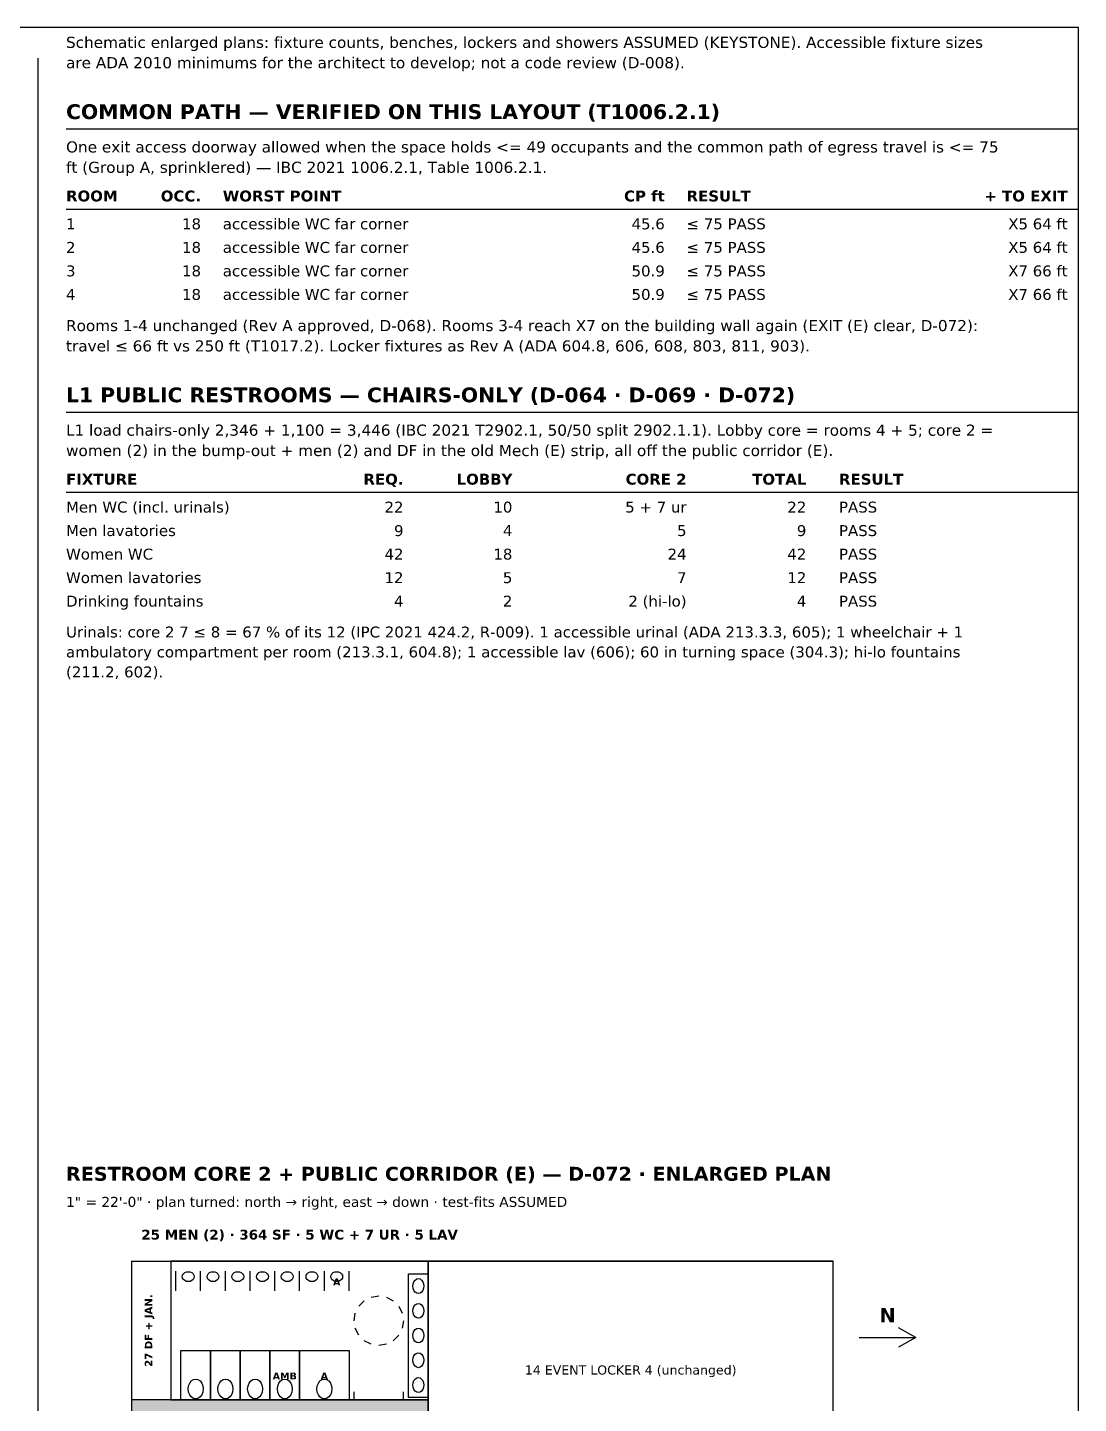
# Model space of a CAD drawing. Header units: inches. Extents: x 0.5 to 16.5, y 0.5 to 10.5.
# Drawn here: x 11.67 to 16.5, y 4.18 to 10.5 of the extents above; entities that cross this region are included whole.
import ezdxf
from ezdxf.enums import TextEntityAlignment as Align

# ---------------------------------------------------------------- set-up
doc = ezdxf.new("R2010")
doc.units = ezdxf.units.IN
doc.header["$MEASUREMENT"] = 0
for name, color, linetype in [('A-ANNO-DIMS', 7, 'Continuous'), ('A-ANNO-TEXT', 7, 'Continuous'), ('A-CLER-ADA', 7, 'Continuous'), ('A-WALL', 7, 'Continuous'), ('A-WALL-PRTN', 7, 'Continuous'), ('G-ANNO-TABL', 7, 'Continuous'), ('G-ANNO-TTLB', 7, 'Continuous'), ('P-FIXT', 7, 'Continuous')]:
    doc.layers.add(name, color=color, linetype=linetype)
doc.styles.add('KS-BOLD', font='DejaVuSans-Bold.ttf')
doc.styles.add('KS-REG', font='DejaVuSans.ttf')

msp = doc.modelspace()

# ---------------------------------------------------------------- hatches: boundary and pattern name
at = {"layer": 'A-ANNO-TEXT', "true_color": 0xe3f1e6}
msp.add_hatch(color=7, dxfattribs=at).paths.add_polyline_path([(12.15, 4.1973), (12.15, 3.8336), (13.5136, 3.8336), (13.5136, 4.1973)])

# ---------------------------------------------------------------- linework, layer by layer
at = {"layer": 'A-ANNO-DIMS'}
for p, q in [((15.7532, 4.4836), (15.6732, 4.5286)), ((15.4932, 4.4836), (15.7532, 4.4836)), ((15.7532, 4.4836), (15.6732, 4.4386))]:
    msp.add_line(p, q, dxfattribs=at)
at = {"layer": 'A-ANNO-TEXT'}
for p, q in [((11.72, 10.36), (11.72, 1.95)), ((11.85, 10.0346), (16.5, 10.0346)), ((11.85, 8.7339), (16.5, 8.7339))]:
    msp.add_line(p, q, dxfattribs=at)
at = {"layer": 'A-CLER-ADA'}
for p, q in [((13.1944, 4.6277), (13.2196, 4.6528)), ((13.2512, 4.669), (13.2864, 4.6745)), ((13.3215, 4.669), (13.3532, 4.6528)), ((13.3783, 4.6277), (13.3944, 4.596)), ((13.1727, 4.5609), (13.1783, 4.596)), ((13.4, 4.5609), (13.3944, 4.5258)), ((13.1944, 4.4941), (13.1783, 4.5258)), ((13.3783, 4.4941), (13.3532, 4.469)), ((13.2512, 4.4528), (13.2196, 4.469)), ((13.3215, 4.4528), (13.2864, 4.4473))]:
    msp.add_line(p, q, dxfattribs=at)
at = {"layer": 'A-WALL'}
for p, q in [((12.15, 4.8336), (15.3732, 4.8336)), ((12.15, 4.8336), (12.15, 4.1973)), ((12.15, 4.8336), (12.3318, 4.8336)), ((12.3318, 4.8336), (12.3318, 4.1973)), ((13.5136, 4.8336), (12.3318, 4.8336)), ((13.5136, 4.1973), (13.5136, 4.8336)), ((13.5136, 4.8336), (13.5136, 3.8336)), ((15.3732, 4.8336), (13.5136, 4.8336)), ((15.3732, 3.8336), (15.3732, 4.8336)), ((12.15, 4.1973), (12.15, 3.8336)), ((13.5136, 4.1973), (12.15, 4.1973)), ((12.3318, 4.1973), (13.5136, 4.1973)), ((12.3318, 4.1973), (13.5136, 4.1973)), ((13.1727, 4.1973), (13.1727, 4.2336)), ((13.4, 4.1973), (13.4, 4.2336)), ((13.5136, 3.8336), (13.5136, 4.1973)), ((13.5136, 4.1973), (13.5136, 3.8336))]:
    msp.add_line(p, q, dxfattribs=at)
at = {"layer": 'A-WALL-PRTN'}
for p, q in [((12.3545, 4.6973), (12.3545, 4.7882)), ((12.4682, 4.6973), (12.4682, 4.7882)), ((12.4682, 4.6973), (12.4682, 4.7882)), ((12.5818, 4.6973), (12.5818, 4.7882)), ((12.5818, 4.6973), (12.5818, 4.7882)), ((12.6955, 4.6973), (12.6955, 4.7882)), ((12.6955, 4.6973), (12.6955, 4.7882)), ((12.8091, 4.6973), (12.8091, 4.7882)), ((12.8091, 4.6973), (12.8091, 4.7882)), ((12.9227, 4.6973), (12.9227, 4.7882)), ((12.9227, 4.6973), (12.9227, 4.7882)), ((13.0364, 4.6973), (13.0364, 4.7882)), ((13.0364, 4.6973), (13.0364, 4.7882)), ((13.15, 4.6973), (13.15, 4.7882)), ((12.3773, 4.1973), (12.3773, 4.4245)), ((12.3773, 4.4245), (12.5136, 4.4245)), ((12.5136, 4.1973), (12.5136, 4.4245)), ((12.5136, 4.4245), (12.65, 4.4245)), ((12.5136, 4.4245), (12.5136, 4.1973)), ((12.65, 4.1973), (12.65, 4.4245)), ((12.65, 4.4245), (12.7864, 4.4245)), ((12.65, 4.4245), (12.65, 4.1973)), ((12.7864, 4.1973), (12.7864, 4.4245)), ((12.7864, 4.4245), (12.9227, 4.4245)), ((12.7864, 4.4245), (12.7864, 4.1973)), ((12.9227, 4.1973), (12.9227, 4.4245)), ((12.9227, 4.4245), (13.15, 4.4245)), ((12.9227, 4.4245), (12.9227, 4.1973)), ((13.15, 4.4245), (13.15, 4.1973)), ((12.5136, 4.1973), (12.3773, 4.1973)), ((12.65, 4.1973), (12.5136, 4.1973)), ((12.7864, 4.1973), (12.65, 4.1973)), ((12.9227, 4.1973), (12.7864, 4.1973)), ((13.15, 4.1973), (12.9227, 4.1973))]:
    msp.add_line(p, q, dxfattribs=at)
at = {"layer": 'G-ANNO-TABL'}
for p, q in [((11.85, 9.6662), (16.5, 9.6662)), ((11.85, 8.3655), (16.5, 8.3655))]:
    msp.add_line(p, q, dxfattribs=at)
at = {"layer": 'G-ANNO-TTLB'}
msp.add_lwpolyline([(0.5, 0.5), (16.5, 0.5), (16.5, 10.5), (0.5, 10.5)], close=True, dxfattribs=at)
at = {"layer": 'P-FIXT'}
for p, q in [((12.3841, 4.7632), (12.3854, 4.7702)), ((12.3854, 4.7562), (12.3841, 4.7632)), ((12.3854, 4.7702), (12.3893, 4.7765)), ((12.3893, 4.7498), (12.3854, 4.7562)), ((12.3893, 4.7765), (12.3953, 4.7816)), ((12.3953, 4.7448), (12.3893, 4.7498)), ((12.3953, 4.7816), (12.4029, 4.7848)), ((12.4029, 4.7416), (12.3953, 4.7448)), ((12.4029, 4.7848), (12.4114, 4.7859)), ((12.4114, 4.7405), (12.4029, 4.7416)), ((12.4114, 4.7859), (12.4198, 4.7848)), ((12.4198, 4.7416), (12.4114, 4.7405)), ((12.4198, 4.7848), (12.4274, 4.7816)), ((12.4274, 4.7448), (12.4198, 4.7416)), ((12.4274, 4.7816), (12.4334, 4.7765)), ((12.4334, 4.7498), (12.4274, 4.7448)), ((12.4334, 4.7765), (12.4373, 4.7702)), ((12.4373, 4.7562), (12.4334, 4.7498)), ((12.4373, 4.7702), (12.4386, 4.7632)), ((12.4386, 4.7632), (12.4373, 4.7562)), ((12.4977, 4.7632), (12.4991, 4.7702)), ((12.4991, 4.7562), (12.4977, 4.7632)), ((12.4991, 4.7702), (12.5029, 4.7765)), ((12.5029, 4.7498), (12.4991, 4.7562)), ((12.5029, 4.7765), (12.509, 4.7816)), ((12.509, 4.7448), (12.5029, 4.7498)), ((12.509, 4.7816), (12.5166, 4.7848)), ((12.5166, 4.7416), (12.509, 4.7448)), ((12.5166, 4.7848), (12.525, 4.7859)), ((12.525, 4.7405), (12.5166, 4.7416)), ((12.525, 4.7859), (12.5334, 4.7848)), ((12.5334, 4.7416), (12.525, 4.7405)), ((12.5334, 4.7848), (12.541, 4.7816)), ((12.541, 4.7448), (12.5334, 4.7416)), ((12.541, 4.7816), (12.5471, 4.7765)), ((12.5471, 4.7498), (12.541, 4.7448)), ((12.5471, 4.7765), (12.5509, 4.7702)), ((12.5509, 4.7562), (12.5471, 4.7498)), ((12.5509, 4.7702), (12.5523, 4.7632)), ((12.5523, 4.7632), (12.5509, 4.7562)), ((12.6114, 4.7632), (12.6127, 4.7702)), ((12.6127, 4.7562), (12.6114, 4.7632)), ((12.6127, 4.7702), (12.6166, 4.7765)), ((12.6166, 4.7498), (12.6127, 4.7562)), ((12.6166, 4.7765), (12.6226, 4.7816)), ((12.6226, 4.7448), (12.6166, 4.7498)), ((12.6226, 4.7816), (12.6302, 4.7848)), ((12.6302, 4.7416), (12.6226, 4.7448)), ((12.6302, 4.7848), (12.6386, 4.7859)), ((12.6386, 4.7405), (12.6302, 4.7416)), ((12.6386, 4.7859), (12.6471, 4.7848)), ((12.6471, 4.7416), (12.6386, 4.7405)), ((12.6471, 4.7848), (12.6547, 4.7816)), ((12.6547, 4.7448), (12.6471, 4.7416)), ((12.6547, 4.7816), (12.6607, 4.7765)), ((12.6607, 4.7498), (12.6547, 4.7448)), ((12.6607, 4.7765), (12.6646, 4.7702)), ((12.6646, 4.7562), (12.6607, 4.7498)), ((12.6646, 4.7702), (12.6659, 4.7632)), ((12.6659, 4.7632), (12.6646, 4.7562)), ((12.725, 4.7632), (12.7263, 4.7702)), ((12.7263, 4.7562), (12.725, 4.7632)), ((12.7263, 4.7702), (12.7302, 4.7765)), ((12.7302, 4.7498), (12.7263, 4.7562)), ((12.7302, 4.7765), (12.7362, 4.7816)), ((12.7362, 4.7448), (12.7302, 4.7498)), ((12.7362, 4.7816), (12.7438, 4.7848)), ((12.7438, 4.7416), (12.7362, 4.7448)), ((12.7438, 4.7848), (12.7523, 4.7859)), ((12.7523, 4.7405), (12.7438, 4.7416)), ((12.7523, 4.7859), (12.7607, 4.7848)), ((12.7607, 4.7416), (12.7523, 4.7405)), ((12.7607, 4.7848), (12.7683, 4.7816)), ((12.7683, 4.7448), (12.7607, 4.7416)), ((12.7683, 4.7816), (12.7743, 4.7765)), ((12.7743, 4.7498), (12.7683, 4.7448)), ((12.7743, 4.7765), (12.7782, 4.7702)), ((12.7782, 4.7562), (12.7743, 4.7498)), ((12.7782, 4.7702), (12.7795, 4.7632)), ((12.7795, 4.7632), (12.7782, 4.7562)), ((12.8386, 4.7632), (12.84, 4.7702)), ((12.84, 4.7562), (12.8386, 4.7632)), ((12.84, 4.7702), (12.8438, 4.7765)), ((12.8438, 4.7498), (12.84, 4.7562)), ((12.8438, 4.7765), (12.8499, 4.7816)), ((12.8499, 4.7448), (12.8438, 4.7498)), ((12.8499, 4.7816), (12.8575, 4.7848)), ((12.8575, 4.7416), (12.8499, 4.7448)), ((12.8575, 4.7848), (12.8659, 4.7859)), ((12.8659, 4.7405), (12.8575, 4.7416)), ((12.8659, 4.7859), (12.8743, 4.7848)), ((12.8743, 4.7416), (12.8659, 4.7405)), ((12.8743, 4.7848), (12.8819, 4.7816)), ((12.8819, 4.7448), (12.8743, 4.7416)), ((12.8819, 4.7816), (12.888, 4.7765)), ((12.888, 4.7498), (12.8819, 4.7448)), ((12.888, 4.7765), (12.8918, 4.7702)), ((12.8918, 4.7562), (12.888, 4.7498)), ((12.8918, 4.7702), (12.8932, 4.7632)), ((12.8932, 4.7632), (12.8918, 4.7562)), ((12.9523, 4.7632), (12.9536, 4.7702)), ((12.9536, 4.7562), (12.9523, 4.7632)), ((12.9536, 4.7702), (12.9575, 4.7765)), ((12.9575, 4.7498), (12.9536, 4.7562)), ((12.9575, 4.7765), (12.9635, 4.7816)), ((12.9635, 4.7448), (12.9575, 4.7498)), ((12.9635, 4.7816), (12.9711, 4.7848)), ((12.9711, 4.7416), (12.9635, 4.7448)), ((12.9711, 4.7848), (12.9795, 4.7859)), ((12.9795, 4.7405), (12.9711, 4.7416)), ((12.9795, 4.7859), (12.988, 4.7848)), ((12.988, 4.7416), (12.9795, 4.7405)), ((12.988, 4.7848), (12.9956, 4.7816)), ((12.9956, 4.7448), (12.988, 4.7416)), ((12.9956, 4.7816), (13.0016, 4.7765)), ((13.0016, 4.7498), (12.9956, 4.7448)), ((13.0016, 4.7765), (13.0055, 4.7702)), ((13.0055, 4.7562), (13.0016, 4.7498)), ((13.0055, 4.7702), (13.0068, 4.7632)), ((13.0068, 4.7632), (13.0055, 4.7562)), ((13.0659, 4.7632), (13.0672, 4.7702)), ((13.0672, 4.7562), (13.0659, 4.7632)), ((13.0672, 4.7702), (13.0711, 4.7765)), ((13.0711, 4.7498), (13.0672, 4.7562)), ((13.0711, 4.7765), (13.0772, 4.7816)), ((13.0772, 4.7448), (13.0711, 4.7498)), ((13.0772, 4.7816), (13.0848, 4.7848)), ((13.0848, 4.7416), (13.0772, 4.7448)), ((13.0848, 4.7848), (13.0932, 4.7859)), ((13.0932, 4.7405), (13.0848, 4.7416)), ((13.0932, 4.7859), (13.1016, 4.7848)), ((13.1016, 4.7416), (13.0932, 4.7405)), ((13.1016, 4.7848), (13.1092, 4.7816)), ((13.1092, 4.7448), (13.1016, 4.7416)), ((13.1092, 4.7816), (13.1152, 4.7765)), ((13.1152, 4.7498), (13.1092, 4.7448)), ((13.1152, 4.7765), (13.1191, 4.7702)), ((13.1191, 4.7562), (13.1152, 4.7498)), ((13.1191, 4.7702), (13.1205, 4.7632)), ((13.1205, 4.7632), (13.1191, 4.7562)), ((13.4227, 4.2086), (13.4227, 4.7768)), ((13.4227, 4.7768), (13.5136, 4.7768)), ((13.4444, 4.7305), (13.448, 4.74)), ((13.448, 4.74), (13.4535, 4.7476)), ((13.4535, 4.7476), (13.4605, 4.7524)), ((13.4605, 4.7524), (13.4682, 4.7541)), ((13.4682, 4.7541), (13.4759, 4.7524)), ((13.4759, 4.7524), (13.4829, 4.7476)), ((13.4829, 4.7476), (13.4884, 4.74)), ((13.4884, 4.74), (13.492, 4.7305)), ((13.5136, 4.7768), (13.5136, 4.2086)), ((13.4432, 4.72), (13.4444, 4.7305)), ((13.4444, 4.7095), (13.4432, 4.72)), ((13.448, 4.7), (13.4444, 4.7095)), ((13.4535, 4.6924), (13.448, 4.7)), ((13.4605, 4.6876), (13.4535, 4.6924)), ((13.4682, 4.6859), (13.4605, 4.6876)), ((13.4759, 4.6876), (13.4682, 4.6859)), ((13.4829, 4.6924), (13.4759, 4.6876)), ((13.4884, 4.7), (13.4829, 4.6924)), ((13.492, 4.7095), (13.4884, 4.7)), ((13.492, 4.7305), (13.4932, 4.72)), ((13.4932, 4.72), (13.492, 4.7095)), ((13.4432, 4.6064), (13.4444, 4.6169)), ((13.4444, 4.6169), (13.448, 4.6264)), ((13.448, 4.6264), (13.4535, 4.6339)), ((13.4535, 4.6339), (13.4605, 4.6388)), ((13.4605, 4.6388), (13.4682, 4.6405)), ((13.4682, 4.6405), (13.4759, 4.6388)), ((13.4759, 4.6388), (13.4829, 4.6339)), ((13.4829, 4.6339), (13.4884, 4.6264)), ((13.4884, 4.6264), (13.492, 4.6169)), ((13.492, 4.6169), (13.4932, 4.6064)), ((13.4444, 4.5958), (13.4432, 4.6064)), ((13.448, 4.5863), (13.4444, 4.5958)), ((13.4535, 4.5788), (13.448, 4.5863)), ((13.4605, 4.5739), (13.4535, 4.5788)), ((13.4682, 4.5723), (13.4605, 4.5739)), ((13.4759, 4.5739), (13.4682, 4.5723)), ((13.4829, 4.5788), (13.4759, 4.5739)), ((13.4884, 4.5863), (13.4829, 4.5788)), ((13.492, 4.5958), (13.4884, 4.5863)), ((13.4932, 4.6064), (13.492, 4.5958)), ((13.4432, 4.4927), (13.4444, 4.5033)), ((13.4444, 4.4822), (13.4432, 4.4927)), ((13.4444, 4.5033), (13.448, 4.5128)), ((13.448, 4.5128), (13.4535, 4.5203)), ((13.4535, 4.5203), (13.4605, 4.5251)), ((13.4605, 4.5251), (13.4682, 4.5268)), ((13.4682, 4.5268), (13.4759, 4.5251)), ((13.4759, 4.5251), (13.4829, 4.5203)), ((13.4829, 4.5203), (13.4884, 4.5128)), ((13.4884, 4.5128), (13.492, 4.5033)), ((13.492, 4.5033), (13.4932, 4.4927)), ((13.4932, 4.4927), (13.492, 4.4822)), ((13.448, 4.4727), (13.4444, 4.4822)), ((13.4535, 4.4651), (13.448, 4.4727)), ((13.4605, 4.4603), (13.4535, 4.4651)), ((13.4682, 4.4586), (13.4605, 4.4603)), ((13.4759, 4.4603), (13.4682, 4.4586)), ((13.4829, 4.4651), (13.4759, 4.4603)), ((13.4884, 4.4727), (13.4829, 4.4651)), ((13.492, 4.4822), (13.4884, 4.4727)), ((13.4432, 4.3791), (13.4444, 4.3896)), ((13.4444, 4.3686), (13.4432, 4.3791)), ((13.4444, 4.3896), (13.448, 4.3991)), ((13.448, 4.3591), (13.4444, 4.3686)), ((13.448, 4.3991), (13.4535, 4.4067)), ((13.4535, 4.4067), (13.4605, 4.4115)), ((13.4605, 4.4115), (13.4682, 4.4132)), ((13.4682, 4.4132), (13.4759, 4.4115)), ((13.4759, 4.4115), (13.4829, 4.4067)), ((13.4829, 4.4067), (13.4884, 4.3991)), ((13.4884, 4.3991), (13.492, 4.3896)), ((13.492, 4.3686), (13.4884, 4.3591)), ((13.492, 4.3896), (13.4932, 4.3791)), ((13.4932, 4.3791), (13.492, 4.3686)), ((13.4535, 4.3515), (13.448, 4.3591)), ((13.4605, 4.3467), (13.4535, 4.3515)), ((13.4535, 4.293), (13.4605, 4.2979)), ((13.4682, 4.345), (13.4605, 4.3467)), ((13.4605, 4.2979), (13.4682, 4.2995)), ((13.4759, 4.3467), (13.4682, 4.345)), ((13.4682, 4.2995), (13.4759, 4.2979)), ((13.4829, 4.3515), (13.4759, 4.3467)), ((13.4759, 4.2979), (13.4829, 4.293)), ((13.4884, 4.3591), (13.4829, 4.3515)), ((12.4114, 4.2473), (12.413, 4.2613)), ((12.413, 4.2332), (12.4114, 4.2473)), ((12.413, 4.2613), (12.4179, 4.274)), ((12.4179, 4.274), (12.4254, 4.284)), ((12.4254, 4.284), (12.4349, 4.2905)), ((12.4349, 4.2905), (12.4455, 4.2927)), ((12.4455, 4.2927), (12.456, 4.2905)), ((12.456, 4.2905), (12.4655, 4.284)), ((12.4655, 4.284), (12.473, 4.274)), ((12.473, 4.274), (12.4779, 4.2613)), ((12.4779, 4.2613), (12.4795, 4.2473)), ((12.4795, 4.2473), (12.4779, 4.2332)), ((12.5477, 4.2473), (12.5494, 4.2613)), ((12.5494, 4.2332), (12.5477, 4.2473)), ((12.5494, 4.2613), (12.5542, 4.274)), ((12.5542, 4.274), (12.5618, 4.284)), ((12.5618, 4.284), (12.5713, 4.2905)), ((12.5713, 4.2905), (12.5818, 4.2927)), ((12.5818, 4.2927), (12.5924, 4.2905)), ((12.5924, 4.2905), (12.6019, 4.284)), ((12.6019, 4.284), (12.6094, 4.274)), ((12.6094, 4.274), (12.6142, 4.2613)), ((12.6142, 4.2613), (12.6159, 4.2473)), ((12.6159, 4.2473), (12.6142, 4.2332)), ((12.6841, 4.2473), (12.6858, 4.2613)), ((12.6858, 4.2332), (12.6841, 4.2473)), ((12.6858, 4.2613), (12.6906, 4.274)), ((12.6906, 4.274), (12.6981, 4.284)), ((12.6981, 4.284), (12.7076, 4.2905)), ((12.7076, 4.2905), (12.7182, 4.2927)), ((12.7182, 4.2927), (12.7287, 4.2905)), ((12.7287, 4.2905), (12.7382, 4.284)), ((12.7382, 4.284), (12.7458, 4.274)), ((12.7458, 4.274), (12.7506, 4.2613)), ((12.7506, 4.2613), (12.7523, 4.2473)), ((12.7523, 4.2473), (12.7506, 4.2332)), ((12.8205, 4.2473), (12.8221, 4.2613)), ((12.8221, 4.2332), (12.8205, 4.2473)), ((12.8221, 4.2613), (12.827, 4.274)), ((12.827, 4.274), (12.8345, 4.284)), ((12.8345, 4.284), (12.844, 4.2905)), ((12.844, 4.2905), (12.8545, 4.2927)), ((12.8545, 4.2927), (12.8651, 4.2905)), ((12.8651, 4.2905), (12.8746, 4.284)), ((12.8746, 4.284), (12.8821, 4.274)), ((12.8821, 4.274), (12.887, 4.2613)), ((12.887, 4.2613), (12.8886, 4.2473)), ((12.8886, 4.2473), (12.887, 4.2332)), ((13.0023, 4.2473), (13.0039, 4.2613)), ((13.0039, 4.2332), (13.0023, 4.2473)), ((13.0039, 4.2613), (13.0088, 4.274)), ((13.0088, 4.274), (13.0163, 4.284)), ((13.0163, 4.284), (13.0258, 4.2905)), ((13.0258, 4.2905), (13.0364, 4.2927)), ((13.0364, 4.2927), (13.0469, 4.2905)), ((13.0469, 4.2905), (13.0564, 4.284)), ((13.0564, 4.284), (13.0639, 4.274)), ((13.0639, 4.274), (13.0688, 4.2613)), ((13.0688, 4.2613), (13.0705, 4.2473)), ((13.0705, 4.2473), (13.0688, 4.2332)), ((13.4432, 4.2655), (13.4444, 4.276)), ((13.4444, 4.2549), (13.4432, 4.2655)), ((13.4444, 4.276), (13.448, 4.2855)), ((13.448, 4.2454), (13.4444, 4.2549)), ((13.448, 4.2855), (13.4535, 4.293)), ((13.4535, 4.2379), (13.448, 4.2454)), ((13.4605, 4.233), (13.4535, 4.2379)), ((13.4829, 4.2379), (13.4759, 4.233)), ((13.4829, 4.293), (13.4884, 4.2855)), ((13.4884, 4.2454), (13.4829, 4.2379)), ((13.4884, 4.2855), (13.492, 4.276)), ((13.492, 4.2549), (13.4884, 4.2454)), ((13.492, 4.276), (13.4932, 4.2655)), ((13.4932, 4.2655), (13.492, 4.2549)), ((12.4179, 4.2206), (12.413, 4.2332)), ((12.4254, 4.2105), (12.4179, 4.2206)), ((12.4349, 4.204), (12.4254, 4.2105)), ((12.4455, 4.2018), (12.4349, 4.204)), ((12.456, 4.204), (12.4455, 4.2018)), ((12.4655, 4.2105), (12.456, 4.204)), ((12.473, 4.2206), (12.4655, 4.2105)), ((12.4779, 4.2332), (12.473, 4.2206)), ((12.5542, 4.2206), (12.5494, 4.2332)), ((12.5618, 4.2105), (12.5542, 4.2206)), ((12.5713, 4.204), (12.5618, 4.2105)), ((12.5818, 4.2018), (12.5713, 4.204)), ((12.5924, 4.204), (12.5818, 4.2018)), ((12.6019, 4.2105), (12.5924, 4.204)), ((12.6094, 4.2206), (12.6019, 4.2105)), ((12.6142, 4.2332), (12.6094, 4.2206)), ((12.6906, 4.2206), (12.6858, 4.2332)), ((12.6981, 4.2105), (12.6906, 4.2206)), ((12.7076, 4.204), (12.6981, 4.2105)), ((12.7182, 4.2018), (12.7076, 4.204)), ((12.7287, 4.204), (12.7182, 4.2018)), ((12.7382, 4.2105), (12.7287, 4.204)), ((12.7458, 4.2206), (12.7382, 4.2105)), ((12.7506, 4.2332), (12.7458, 4.2206)), ((12.827, 4.2206), (12.8221, 4.2332)), ((12.8345, 4.2105), (12.827, 4.2206)), ((12.844, 4.204), (12.8345, 4.2105)), ((12.8545, 4.2018), (12.844, 4.204)), ((12.8651, 4.204), (12.8545, 4.2018)), ((12.8746, 4.2105), (12.8651, 4.204)), ((12.8821, 4.2206), (12.8746, 4.2105)), ((12.887, 4.2332), (12.8821, 4.2206)), ((13.0088, 4.2206), (13.0039, 4.2332)), ((13.0163, 4.2105), (13.0088, 4.2206)), ((13.0258, 4.204), (13.0163, 4.2105)), ((13.0364, 4.2018), (13.0258, 4.204)), ((13.0469, 4.204), (13.0364, 4.2018)), ((13.0564, 4.2105), (13.0469, 4.204)), ((13.0639, 4.2206), (13.0564, 4.2105)), ((13.0688, 4.2332), (13.0639, 4.2206)), ((13.5136, 4.2086), (13.4227, 4.2086)), ((13.4682, 4.2314), (13.4605, 4.233)), ((13.4759, 4.233), (13.4682, 4.2314))]:
    msp.add_line(p, q, dxfattribs=at)

# ---------------------------------------------------------------- texts
at = {"layer": 'A-ANNO-DIMS', "style": 'KS-BOLD'}
msp.add_text('N', height=0.065, dxfattribs=at).set_placement((15.6232, 4.5536), align=Align.CENTER)
at = {"layer": 'A-ANNO-TEXT'}
for s, height, style, p in [('Schematic enlarged plans: fixture counts, benches, lockers and showers ASSUMED (KEYSTONE). Accessible fixture sizes', 0.051, 'KS-REG', (11.85, 10.4065)), ('are ADA 2010 minimums for the architect to develop; not a code review (D-008).', 0.051, 'KS-REG', (11.85, 10.313)), ('COMMON PATH — VERIFIED ON THIS LAYOUT (T1006.2.1)', 0.068, 'KS-BOLD', (11.85, 10.0796)), ('One exit access doorway allowed when the space holds <= 49 occupants and the common path of egress travel is <= 75', 0.051, 'KS-REG', (11.85, 9.9261)), ('ft (Group A, sprinklered) — IBC 2021 1006.2.1, Table 1006.2.1.', 0.051, 'KS-REG', (11.85, 9.8326)), ('Rooms 1-4 unchanged (Rev A approved, D-068). Rooms 3-4 reach X7 on the building wall again (EXIT (E) clear, D-072):', 0.051, 'KS-REG', (11.85, 9.1057)), ('travel ≤ 66 ft vs 250 ft (T1017.2). Locker fixtures as Rev A (ADA 604.8, 606, 608, 803, 811, 903).', 0.051, 'KS-REG', (11.85, 9.0122)), ('L1 PUBLIC RESTROOMS — CHAIRS-ONLY (D-064 · D-069 · D-072)', 0.068, 'KS-BOLD', (11.85, 8.7789)), ('L1 load chairs-only 2,346 + 1,100 = 3,446 (IBC 2021 T2902.1, 50/50 split 2902.1.1). Lobby core = rooms 4 + 5; core 2 =', 0.051, 'KS-REG', (11.85, 8.6254)), ('women (2) in the bump-out + men (2) and DF in the old Mech (E) strip, all off the public corridor (E).', 0.051, 'KS-REG', (11.85, 8.5319)), ('Urinals: core 2 7 ≤ 8 = 67 % of its 12 (IPC 2021 424.2, R-009). 1 accessible urinal (ADA 213.3.3, 605); 1 wheelchair + 1', 0.05, 'KS-REG', (11.85, 7.6988)), ('ambulatory compartment per room (213.3.1, 604.8); 1 accessible lav (606); 60 in turning space (304.3); hi-lo fountains', 0.05, 'KS-REG', (11.85, 7.6072)), ('(211.2, 602).', 0.05, 'KS-REG', (11.85, 7.5155)), ('RESTROOM CORE 2 + PUBLIC CORRIDOR (E) — D-072 · ENLARGED PLAN', 0.064, 'KS-BOLD', (11.85, 5.2036)), ('1" = 22\'-0" · plan turned: north → right, east → down · test-fits ASSUMED', 0.046, 'KS-REG', (11.85, 5.0836))]:
    msp.add_text(s, height=height, dxfattribs=dict(at, style=style)).set_placement(p)
for s, height, style, p in [('25 MEN (2) · 364 SF · 5 WC + 7 UR · 5 LAV', 0.045, 'KS-BOLD', (12.9227, 4.9336)), ('A', 0.032, 'KS-BOLD', (13.0932, 4.7227)), ('AMB', 0.032, 'KS-BOLD', (12.8545, 4.2909)), ('A', 0.032, 'KS-BOLD', (13.0364, 4.2909)), ('14 EVENT LOCKER 4 (unchanged)', 0.042, 'KS-REG', (14.4434, 4.3136))]:
    msp.add_text(s, height=height, dxfattribs=dict(at, style=style)).set_placement(p, align=Align.CENTER)
at = {"layer": 'A-ANNO-TEXT', "style": 'KS-BOLD'}
msp.add_text('27 DF + JAN.', height=0.034, rotation=90, dxfattribs=at).set_placement((12.2459, 4.5155), align=Align.CENTER)
at = {"layer": 'G-ANNO-TABL'}
for s, style, p in [('ROOM', 'KS-BOLD', (11.85, 9.7012)), ('WORST POINT', 'KS-BOLD', (12.57, 9.7012)), ('RESULT', 'KS-BOLD', (14.7, 9.7012)), ('1', 'KS-REG', (11.85, 9.5732)), ('accessible WC far corner', 'KS-REG', (12.57, 9.5732)), ('≤ 75 PASS', 'KS-REG', (14.7, 9.5732)), ('2', 'KS-REG', (11.85, 9.4652)), ('accessible WC far corner', 'KS-REG', (12.57, 9.4652)), ('≤ 75 PASS', 'KS-REG', (14.7, 9.4652)), ('3', 'KS-REG', (11.85, 9.3572)), ('accessible WC far corner', 'KS-REG', (12.57, 9.3572)), ('≤ 75 PASS', 'KS-REG', (14.7, 9.3572)), ('4', 'KS-REG', (11.85, 9.2492)), ('accessible WC far corner', 'KS-REG', (12.57, 9.2492)), ('≤ 75 PASS', 'KS-REG', (14.7, 9.2492)), ('FIXTURE', 'KS-BOLD', (11.85, 8.4005)), ('RESULT', 'KS-BOLD', (15.4, 8.4005)), ('Men WC (incl. urinals)', 'KS-REG', (11.85, 8.2725)), ('PASS', 'KS-REG', (15.4, 8.2725)), ('Men lavatories', 'KS-REG', (11.85, 8.1645)), ('PASS', 'KS-REG', (15.4, 8.1645)), ('Women WC', 'KS-REG', (11.85, 8.0565)), ('PASS', 'KS-REG', (15.4, 8.0565)), ('Women lavatories', 'KS-REG', (11.85, 7.9485)), ('PASS', 'KS-REG', (15.4, 7.9485)), ('Drinking fountains', 'KS-REG', (11.85, 7.8405)), ('PASS', 'KS-REG', (15.4, 7.8405))]:
    msp.add_text(s, height=0.05, dxfattribs=dict(at, style=style)).set_placement(p)
for s, style, p in [('OCC.', 'KS-BOLD', (12.47, 9.7012)), ('CP ft', 'KS-BOLD', (14.6, 9.7012)), ('+ TO EXIT', 'KS-BOLD', (16.45, 9.7012)), ('18', 'KS-REG', (12.47, 9.5732)), ('45.6', 'KS-REG', (14.6, 9.5732)), ('X5 64 ft', 'KS-REG', (16.45, 9.5732)), ('18', 'KS-REG', (12.47, 9.4652)), ('45.6', 'KS-REG', (14.6, 9.4652)), ('X5 64 ft', 'KS-REG', (16.45, 9.4652)), ('18', 'KS-REG', (12.47, 9.3572)), ('50.9', 'KS-REG', (14.6, 9.3572)), ('X7 66 ft', 'KS-REG', (16.45, 9.3572)), ('18', 'KS-REG', (12.47, 9.2492)), ('50.9', 'KS-REG', (14.6, 9.2492)), ('X7 66 ft', 'KS-REG', (16.45, 9.2492)), ('REQ.', 'KS-BOLD', (13.4, 8.4005)), ('LOBBY', 'KS-BOLD', (13.9, 8.4005)), ('CORE 2', 'KS-BOLD', (14.7, 8.4005)), ('TOTAL', 'KS-BOLD', (15.25, 8.4005)), ('22', 'KS-REG', (13.4, 8.2725)), ('10', 'KS-REG', (13.9, 8.2725)), ('5 + 7 ur', 'KS-REG', (14.7, 8.2725)), ('22', 'KS-REG', (15.25, 8.2725)), ('9', 'KS-REG', (13.4, 8.1645)), ('9', 'KS-REG', (15.25, 8.1645)), ('4', 'KS-REG', (13.9, 8.1645)), ('5', 'KS-REG', (14.7, 8.1645)), ('42', 'KS-REG', (13.4, 8.0565)), ('18', 'KS-REG', (13.9, 8.0565)), ('24', 'KS-REG', (14.7, 8.0565)), ('42', 'KS-REG', (15.25, 8.0565)), ('12', 'KS-REG', (13.4, 7.9485)), ('5', 'KS-REG', (13.9, 7.9485)), ('7', 'KS-REG', (14.7, 7.9485)), ('12', 'KS-REG', (15.25, 7.9485)), ('4', 'KS-REG', (13.4, 7.8405)), ('2', 'KS-REG', (13.9, 7.8405)), ('2 (hi-lo)', 'KS-REG', (14.7, 7.8405)), ('4', 'KS-REG', (15.25, 7.8405))]:
    msp.add_text(s, height=0.05, dxfattribs=dict(at, style=style)).set_placement(p, align=Align.RIGHT)

doc.saveas('drawing.dxf')
